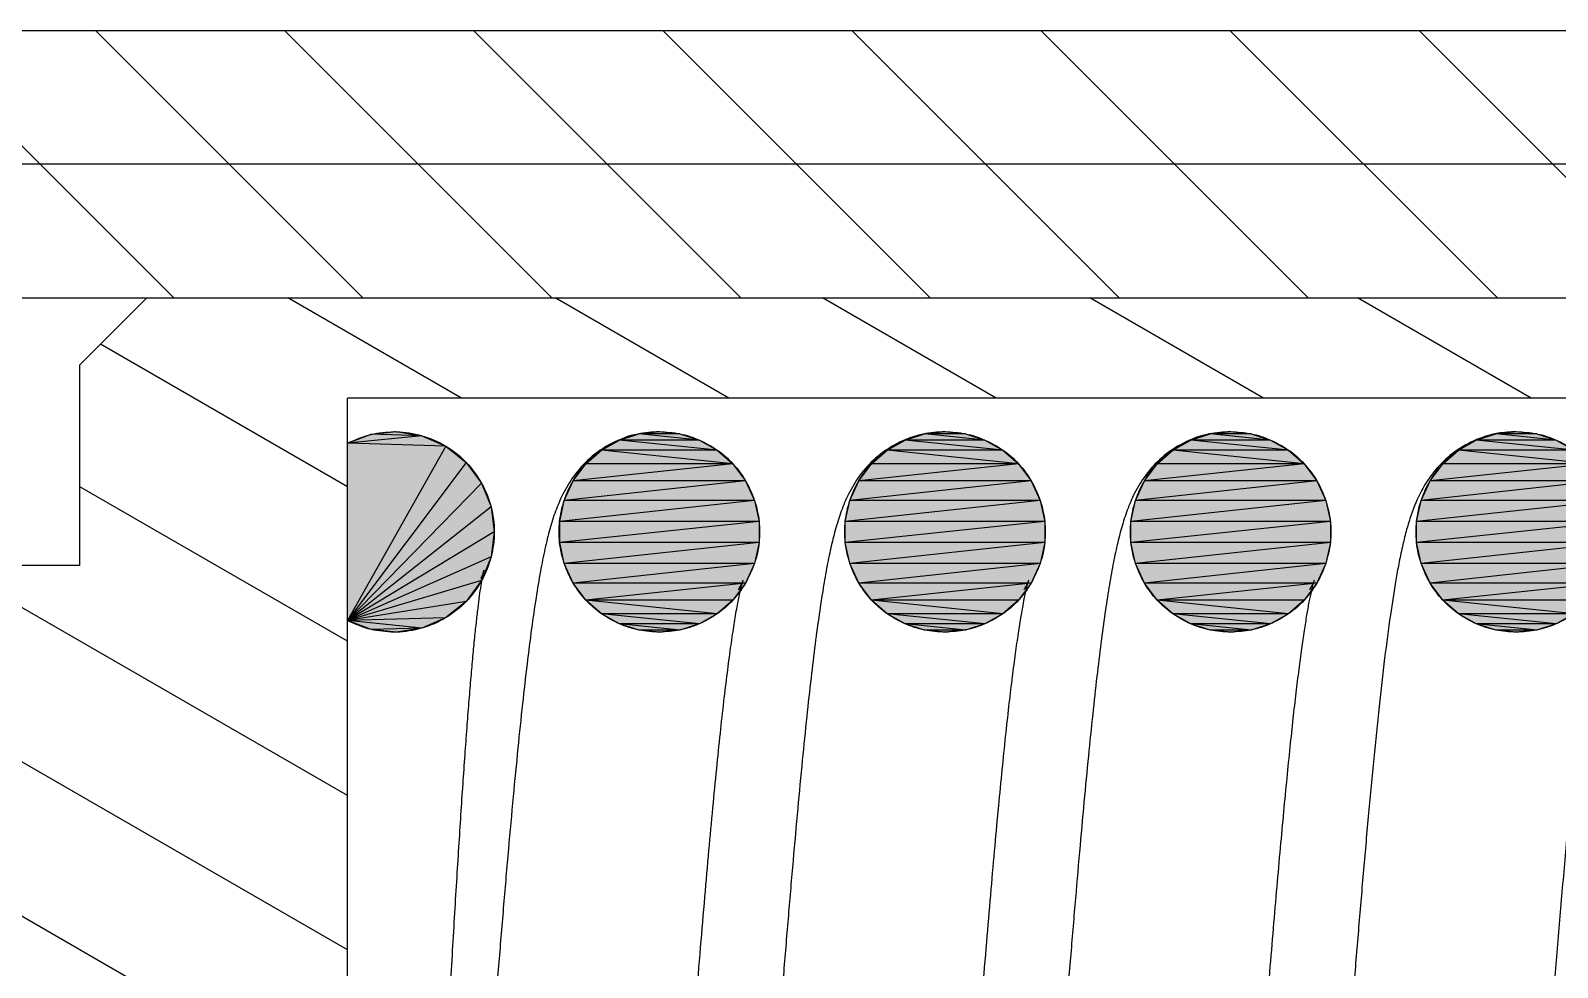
# Model space of a CAD drawing. Extents: x 0 to 210, y 0 to 297.
# Drawn here: x 121.76 to 144.6, y 172.03 to 186.05 of the extents above; entities that cross this region are included whole.
import ezdxf

# ---------------------------------------------------------------- set-up
doc = ezdxf.new("R2010")
doc.units = 0
doc.header["$LTSCALE"] = 19.36
doc.header["$MEASUREMENT"] = 0
doc.layers.get('0').update_dxf_attribs({"linetype": 'CONTINUOUS'})

msp = doc.modelspace()

# ---------------------------------------------------------------- linework, layer by layer
at = {"color": 7, "linetype": 'Continuous'}
for p, q in [((114.497, 186.05), (190.497, 186.05)), ((112.497, 182.05), (176.497, 182.05)), ((123.497, 182.05), (122.497, 181.05)), ((122.497, 178.05), (122.497, 181.05)), ((126.497, 159.55), (126.497, 180.55)), ((166.497, 180.55), (126.497, 180.55)), ((131.16, 180.05), (131.164, 180.05)), ((135.433, 180.05), (135.437, 180.05)), ((139.706, 180.05), (139.71, 180.05)), ((143.98, 180.05), (143.982, 180.05)), ((122.497, 178.05), (94.497, 178.05)), ((131.167, 177.05), (131.164, 177.05)), ((135.439, 177.05), (135.437, 177.05)), ((139.712, 177.05), (139.71, 177.05)), ((143.984, 177.05), (143.982, 177.05))]:
    msp.add_line(p, q, dxfattribs=at)
at = {"color": 2, "linetype": 'Continuous'}
for p, q in [((123.9, 182.05), (119.9, 186.05)), ((126.728, 182.05), (122.728, 186.05)), ((129.557, 182.05), (125.557, 186.05)), ((132.385, 182.05), (128.385, 186.05)), ((135.214, 182.05), (131.214, 186.05)), ((138.042, 182.05), (134.042, 186.05)), ((140.871, 182.05), (136.871, 186.05)), ((143.699, 182.05), (139.699, 186.05)), ((146.527, 182.05), (142.527, 186.05)), ((192.497, 184.05), (112.497, 184.05)), ((128.203, 180.55), (125.605, 182.05)), ((132.203, 180.55), (129.605, 182.05)), ((136.203, 180.55), (133.605, 182.05)), ((140.203, 180.55), (137.605, 182.05)), ((144.203, 180.55), (141.605, 182.05)), ((126.497, 179.226), (122.804, 181.357)), ((126.497, 179.876), (126.854, 180.01)), ((127.612, 179.989), (126.497, 179.876)), ((130.566, 179.924), (130.859, 180.018)), ((134.839, 179.924), (135.132, 180.018)), ((139.112, 179.924), (139.404, 180.018)), ((143.384, 179.924), (143.677, 180.018)), ((127.968, 179.834), (126.497, 177.224)), ((127.968, 179.834), (128.276, 179.59)), ((130.065, 179.57), (130.298, 179.773)), ((130.298, 179.773), (130.566, 179.924)), ((132.031, 179.774), (130.298, 179.773)), ((131.762, 179.924), (130.566, 179.924)), ((134.337, 179.57), (134.57, 179.773)), ((134.57, 179.773), (134.839, 179.924)), ((136.303, 179.774), (134.57, 179.773)), ((136.035, 179.924), (134.839, 179.924)), ((138.61, 179.57), (138.843, 179.773)), ((138.843, 179.773), (139.112, 179.924)), ((140.576, 179.774), (138.843, 179.773)), ((140.307, 179.924), (139.112, 179.924)), ((142.883, 179.57), (143.116, 179.773)), ((143.116, 179.773), (143.384, 179.924)), ((144.849, 179.774), (143.116, 179.773)), ((144.58, 179.924), (143.384, 179.924)), ((128.276, 179.59), (126.497, 177.224)), ((128.276, 179.59), (128.505, 179.277)), ((132.264, 179.57), (130.065, 179.57)), ((136.536, 179.57), (134.337, 179.57)), ((140.809, 179.57), (138.61, 179.57)), ((145.082, 179.57), (142.883, 179.57)), ((129.742, 179.021), (129.876, 179.316)), ((132.453, 179.316), (129.742, 179.021)), ((134.014, 179.021), (134.149, 179.316)), ((136.725, 179.316), (134.014, 179.021)), ((138.287, 179.021), (138.421, 179.316)), ((140.998, 179.316), (138.287, 179.021)), ((142.56, 179.021), (142.694, 179.316)), ((145.271, 179.316), (142.56, 179.021)), ((126.497, 176.916), (122.497, 179.226)), ((128.505, 179.277), (126.497, 177.224)), ((128.505, 179.277), (128.646, 178.923)), ((128.646, 178.923), (126.497, 177.224)), ((128.646, 178.923), (128.694, 178.55)), ((129.673, 178.707), (129.742, 179.021)), ((132.587, 179.021), (129.673, 178.707)), ((133.945, 178.707), (134.014, 179.021)), ((136.859, 179.021), (133.945, 178.707)), ((138.218, 178.707), (138.287, 179.021)), ((141.132, 179.021), (138.218, 178.707)), ((142.491, 178.707), (142.56, 179.021)), ((145.405, 179.021), (142.491, 178.707)), ((129.673, 178.393), (129.673, 178.707)), ((132.655, 178.707), (129.673, 178.393)), ((133.945, 178.393), (133.945, 178.707)), ((136.928, 178.707), (133.945, 178.393)), ((138.218, 178.393), (138.218, 178.707)), ((141.201, 178.707), (138.218, 178.393)), ((142.491, 178.393), (142.491, 178.707)), ((145.474, 178.707), (142.491, 178.393)), ((128.694, 178.55), (126.497, 177.224)), ((128.694, 178.55), (128.646, 178.177)), ((129.742, 178.079), (129.673, 178.393)), ((132.655, 178.393), (129.742, 178.079)), ((134.014, 178.079), (133.945, 178.393)), ((136.928, 178.393), (134.014, 178.079)), ((138.287, 178.079), (138.218, 178.393)), ((141.201, 178.393), (138.287, 178.079)), ((142.56, 178.079), (142.491, 178.393)), ((145.474, 178.393), (142.56, 178.079)), ((128.646, 178.177), (126.497, 177.224)), ((128.646, 178.177), (128.505, 177.823)), ((126.497, 169.988), (112.533, 178.05)), ((126.497, 172.297), (116.533, 178.05)), ((126.497, 174.607), (120.533, 178.05)), ((129.876, 177.784), (129.742, 178.079)), ((132.586, 178.079), (129.876, 177.784)), ((134.148, 177.784), (134.014, 178.079)), ((136.859, 178.079), (134.148, 177.784)), ((138.421, 177.784), (138.287, 178.079)), ((141.132, 178.079), (138.421, 177.784)), ((142.694, 177.784), (142.56, 178.079)), ((145.405, 178.079), (142.694, 177.784)), ((128.505, 177.823), (126.497, 177.224)), ((128.505, 177.823), (128.275, 177.51)), ((130.065, 177.53), (129.876, 177.784)), ((132.452, 177.784), (130.065, 177.53)), ((132.452, 177.784), (132.264, 177.53)), ((134.337, 177.53), (134.148, 177.784)), ((136.725, 177.784), (134.337, 177.53)), ((136.725, 177.784), (136.536, 177.53)), ((138.61, 177.53), (138.421, 177.784)), ((140.998, 177.784), (138.61, 177.53)), ((140.998, 177.784), (140.809, 177.53)), ((142.883, 177.53), (142.694, 177.784)), ((145.271, 177.784), (142.883, 177.53)), ((128.275, 177.51), (126.497, 177.224)), ((128.275, 177.51), (127.967, 177.266)), ((130.298, 177.327), (130.065, 177.53)), ((132.264, 177.53), (130.065, 177.53)), ((134.57, 177.327), (134.337, 177.53)), ((136.536, 177.53), (134.337, 177.53)), ((140.809, 177.53), (138.61, 177.53)), ((138.843, 177.327), (138.61, 177.53)), ((145.082, 177.53), (142.883, 177.53)), ((143.116, 177.327), (142.883, 177.53)), ((127.967, 177.266), (126.497, 177.224)), ((130.566, 177.176), (130.298, 177.327)), ((132.031, 177.327), (130.298, 177.327)), ((134.839, 177.176), (134.57, 177.327)), ((136.303, 177.327), (134.57, 177.327)), ((140.576, 177.327), (138.843, 177.327)), ((139.112, 177.176), (138.843, 177.327)), ((144.849, 177.327), (143.116, 177.327)), ((143.384, 177.176), (143.116, 177.327)), ((126.853, 177.091), (126.497, 177.224)), ((127.611, 177.111), (126.853, 177.091)), ((130.859, 177.082), (130.566, 177.176)), ((131.762, 177.176), (130.566, 177.176)), ((131.469, 177.082), (130.859, 177.082)), ((136.035, 177.176), (134.839, 177.176)), ((135.132, 177.082), (134.839, 177.176)), ((135.742, 177.082), (135.132, 177.082)), ((140.308, 177.176), (139.112, 177.176)), ((139.404, 177.082), (139.112, 177.176)), ((140.015, 177.082), (139.404, 177.082)), ((144.58, 177.176), (143.384, 177.176)), ((143.677, 177.082), (143.384, 177.176)), ((144.288, 177.082), (143.677, 177.082))]:
    msp.add_line(p, q, dxfattribs=at)
for points in [[(127.612, 179.989), (127.968, 179.834), (126.497, 179.876)], [(127.232, 180.05), (127.612, 179.989), (126.854, 180.01), (127.232, 180.05)], [(130.859, 180.018), (131.164, 180.05), (131.469, 180.018), (130.859, 180.018)], [(131.469, 180.018), (131.762, 179.924), (130.859, 180.018)], [(135.132, 180.018), (135.437, 180.05), (135.742, 180.018), (135.132, 180.018)], [(135.742, 180.018), (136.035, 179.924), (135.132, 180.018)], [(139.404, 180.018), (139.71, 180.05), (140.015, 180.018), (139.404, 180.018)], [(140.015, 180.018), (140.307, 179.924), (139.404, 180.018)], [(143.677, 180.018), (143.982, 180.05), (144.288, 180.018), (143.677, 180.018)], [(144.288, 180.018), (144.58, 179.924), (143.677, 180.018)], [(132.031, 179.774), (132.264, 179.57), (130.298, 179.773)], [(131.762, 179.924), (132.031, 179.774), (130.566, 179.924)], [(136.303, 179.774), (136.536, 179.57), (134.57, 179.773)], [(136.035, 179.924), (136.303, 179.774), (134.839, 179.924)], [(140.576, 179.774), (140.809, 179.57), (138.843, 179.773)], [(140.307, 179.924), (140.576, 179.774), (139.112, 179.924)], [(144.849, 179.774), (145.082, 179.57), (143.116, 179.773)], [(144.58, 179.924), (144.849, 179.774), (143.384, 179.924)], [(132.264, 179.57), (132.453, 179.316), (129.876, 179.316)], [(132.264, 179.57), (129.876, 179.316), (130.065, 179.57)], [(136.536, 179.57), (136.725, 179.316), (134.149, 179.316)], [(136.536, 179.57), (134.149, 179.316), (134.337, 179.57)], [(140.809, 179.57), (140.998, 179.316), (138.421, 179.316)], [(140.809, 179.57), (138.421, 179.316), (138.61, 179.57)], [(145.082, 179.57), (142.694, 179.316), (142.883, 179.57)], [(145.082, 179.57), (145.271, 179.316), (142.694, 179.316)], [(132.453, 179.316), (132.587, 179.021), (129.742, 179.021)], [(136.725, 179.316), (136.859, 179.021), (134.014, 179.021)], [(140.998, 179.316), (141.132, 179.021), (138.287, 179.021)], [(145.271, 179.316), (145.405, 179.021), (142.56, 179.021)], [(132.587, 179.021), (132.655, 178.707), (129.673, 178.707)], [(136.859, 179.021), (136.928, 178.707), (133.945, 178.707)], [(141.132, 179.021), (141.201, 178.707), (138.218, 178.707)], [(145.405, 179.021), (145.474, 178.707), (142.491, 178.707)], [(132.655, 178.707), (132.655, 178.393), (129.673, 178.393)], [(136.928, 178.707), (136.928, 178.393), (133.945, 178.393)], [(141.201, 178.707), (141.201, 178.393), (138.218, 178.393)], [(145.474, 178.707), (145.474, 178.393), (142.491, 178.393)], [(132.655, 178.393), (132.586, 178.079), (129.742, 178.079)], [(136.928, 178.393), (136.859, 178.079), (134.014, 178.079)], [(141.201, 178.393), (141.132, 178.079), (138.287, 178.079)], [(145.474, 178.393), (145.405, 178.079), (142.56, 178.079)], [(132.586, 178.079), (132.452, 177.784), (129.876, 177.784)], [(136.859, 178.079), (136.725, 177.784), (134.148, 177.784)], [(141.132, 178.079), (140.998, 177.784), (138.421, 177.784)], [(145.405, 178.079), (145.271, 177.784), (142.694, 177.784)], [(132.264, 177.53), (132.031, 177.327), (130.065, 177.53)], [(136.536, 177.53), (136.303, 177.327), (134.337, 177.53)], [(140.809, 177.53), (140.576, 177.327), (138.61, 177.53)], [(145.082, 177.53), (144.849, 177.327), (142.883, 177.53)], [(127.967, 177.266), (127.611, 177.111), (126.497, 177.224)], [(132.031, 177.327), (131.762, 177.176), (130.298, 177.327)], [(136.303, 177.327), (136.035, 177.176), (134.57, 177.327)], [(140.576, 177.327), (140.308, 177.176), (138.843, 177.327)], [(144.849, 177.327), (144.58, 177.176), (143.116, 177.327)], [(127.611, 177.111), (127.231, 177.051), (126.853, 177.091)], [(131.762, 177.176), (131.469, 177.082), (130.566, 177.176)], [(131.469, 177.082), (131.164, 177.05), (130.859, 177.082)], [(136.035, 177.176), (135.742, 177.082), (134.839, 177.176)], [(135.742, 177.082), (135.437, 177.05), (135.132, 177.082)], [(140.308, 177.176), (140.015, 177.082), (139.112, 177.176)], [(140.015, 177.082), (139.71, 177.05), (139.404, 177.082)], [(144.58, 177.176), (144.288, 177.082), (143.384, 177.176)], [(144.288, 177.082), (143.982, 177.05), (143.677, 177.082)]]:
    msp.add_lwpolyline(points, dxfattribs=at)
at = {"color": 7, "linetype": 'Continuous'}
for points, knots in [([(126.497, 179.876), (126.614, 179.928), (126.837, 180.028), (127.079, 180.043), (127.195, 180.05)], [0, 0, 0, 0, 0.3806955, 0.7242511, 0.7242511, 0.7242511, 0.7242511]), ([(127.195, 180.05), (127.207, 180.05), (127.348, 180.049), (127.618, 180.004), (127.978, 179.848), (128.288, 179.603), (128.518, 179.286), (128.661, 178.928), (128.711, 178.55), (128.661, 178.171), (128.518, 177.813), (128.287, 177.496), (127.977, 177.252), (127.617, 177.096), (127.347, 177.051), (127.206, 177.05), (127.194, 177.05)], [0, 0, 0, 0, 0.03688, 0.421901, 0.810942, 1.203422, 1.591143, 1.972387, 2.348246, 2.724373, 3.105873, 3.494107, 3.886489, 4.275269, 4.659702, 4.69686, 4.69686, 4.69686, 4.69686]), ([(131.16, 180.05), (131.053, 180.043), (130.807, 180.026), (130.448, 179.891), (130.123, 179.671), (129.884, 179.403), (129.721, 179.13), (129.607, 178.861), (129.521, 178.586), (129.448, 178.286), (129.38, 177.943), (129.314, 177.544), (129.248, 177.083), (129.181, 176.554), (129.113, 175.958), (129.045, 175.296), (128.975, 174.571), (128.904, 173.792), (128.833, 172.966), (128.762, 172.107), (128.69, 171.231), (128.62, 170.355), (128.552, 169.497), (128.485, 168.673), (128.421, 167.892), (128.36, 167.161), (128.3, 166.478), (128.243, 165.846), (128.188, 165.264), (128.134, 164.733), (128.082, 164.254), (128.033, 163.828), (127.985, 163.453), (127.941, 163.132), (127.897, 162.857), (127.862, 162.645), (127.82, 162.454), (127.811, 162.384), (127.768, 162.254), (127.793, 162.313), (127.814, 162.356), (127.839, 162.399), (127.848, 162.413)], [0, 0, 0, 0, 0.32271, 0.736499, 1.132416, 1.489842, 1.803151, 2.083817, 2.363763, 2.666074, 3.010786, 3.412339, 3.877762, 4.410046, 5.010574, 5.677803, 6.407586, 7.193411, 8.026552, 8.89402, 9.778922, 10.663344, 11.529435, 12.360386, 13.144505, 13.879143, 14.563815, 15.198825, 15.783989, 16.317883, 16.799593, 17.228814, 17.605738, 17.931058, 18.205592, 18.429814, 18.603532, 18.72464, 18.787472, 18.795536, 18.893587, 18.944196, 18.944196, 18.944196, 18.944196]), ([(131.164, 177.05), (131.062, 177.056), (130.857, 177.069), (130.562, 177.168), (130.291, 177.318), (130.054, 177.524), (129.865, 177.781), (129.731, 178.075), (129.661, 178.389), (129.661, 178.711), (129.731, 179.026), (129.865, 179.32), (130.054, 179.576), (130.291, 179.782), (130.562, 179.932), (130.855, 180.03), (131.059, 180.044), (131.16, 180.05)], [0, 0, 0, 0, 0.306955, 0.614244, 0.922063, 1.231264, 1.548298, 1.871862, 2.193146, 2.507807, 2.829212, 3.152753, 3.469619, 3.7787, 4.086568, 4.393881, 4.697055, 4.697055, 4.697055, 4.697055]), ([(131.164, 180.05), (131.267, 180.044), (131.472, 180.031), (131.766, 179.932), (132.037, 179.782), (132.274, 179.576), (132.463, 179.319), (132.597, 179.026), (132.667, 178.711), (132.666, 178.39), (132.6, 178.073), (132.502, 177.881), (132.452, 177.784)], [0, 0, 0, 0, 0.306955, 0.614244, 0.922063, 1.231264, 1.548298, 1.871862, 2.193146, 2.507807, 2.829212, 3.152753, 3.152753, 3.152753, 3.152753]), ([(135.433, 180.05), (135.324, 180.043), (135.078, 180.026), (134.72, 179.89), (134.397, 179.672), (134.157, 179.405), (133.994, 179.131), (133.882, 178.866), (133.8, 178.606), (133.732, 178.335), (133.67, 178.034), (133.611, 177.693), (133.551, 177.303), (133.491, 176.856), (133.429, 176.345), (133.365, 175.764), (133.299, 175.112), (133.231, 174.395), (133.162, 173.622), (133.093, 172.809), (133.023, 171.972), (132.955, 171.13), (132.889, 170.301), (132.825, 169.498), (132.763, 168.73), (132.703, 168.001), (132.645, 167.311), (132.589, 166.664), (132.535, 166.059), (132.483, 165.499), (132.432, 164.984), (132.383, 164.514), (132.336, 164.09), (132.291, 163.709), (132.247, 163.372), (132.205, 163.079), (132.165, 162.826), (132.131, 162.627), (132.091, 162.446), (132.082, 162.379), (132.041, 162.254), (132.066, 162.313), (132.086, 162.356), (132.112, 162.399), (132.121, 162.413)], [0, 0, 0, 0, 0.326157, 0.737173, 1.129362, 1.486571, 1.804045, 2.083606, 2.346706, 2.619886, 2.922837, 3.267101, 3.659338, 4.107665, 4.619906, 5.20323, 5.860535, 6.585191, 7.365888, 8.187897, 9.033901, 9.885043, 10.722071, 11.529177, 12.300462, 13.033078, 13.725296, 14.375842, 14.983039, 15.545693, 16.063198, 16.535414, 16.962676, 17.345683, 17.685154, 17.981659, 18.235422, 18.445739, 18.610833, 18.727254, 18.787985, 18.796932, 18.895565, 18.945202, 18.945202, 18.945202, 18.945202]), ([(135.437, 177.05), (135.334, 177.056), (135.129, 177.069), (134.835, 177.168), (134.564, 177.318), (134.327, 177.524), (134.138, 177.781), (134.004, 178.075), (133.934, 178.389), (133.934, 178.711), (134.004, 179.026), (134.138, 179.32), (134.327, 179.576), (134.564, 179.782), (134.835, 179.932), (135.128, 180.03), (135.332, 180.044), (135.433, 180.05)], [0, 0, 0, 0, 0.306955, 0.614244, 0.922063, 1.231264, 1.548298, 1.871862, 2.193146, 2.507807, 2.829212, 3.152753, 3.469619, 3.7787, 4.086568, 4.393881, 4.697087, 4.697087, 4.697087, 4.697087]), ([(135.437, 180.05), (135.539, 180.044), (135.744, 180.031), (136.039, 179.932), (136.31, 179.782), (136.547, 179.576), (136.736, 179.319), (136.87, 179.026), (136.94, 178.711), (136.939, 178.39), (136.872, 178.073), (136.774, 177.881), (136.725, 177.784)], [0, 0, 0, 0, 0.306955, 0.614244, 0.922063, 1.231264, 1.548298, 1.871862, 2.193146, 2.507807, 2.829212, 3.152753, 3.152753, 3.152753, 3.152753]), ([(139.706, 180.05), (139.599, 180.043), (139.355, 180.027), (139, 179.894), (138.678, 179.679), (138.438, 179.415), (138.273, 179.144), (138.16, 178.88), (138.077, 178.62), (138.008, 178.347), (137.945, 178.045), (137.885, 177.703), (137.826, 177.313), (137.766, 176.869), (137.705, 176.367), (137.643, 175.804), (137.579, 175.179), (137.513, 174.493), (137.446, 173.749), (137.378, 172.955), (137.308, 172.119), (137.238, 171.255), (137.168, 170.381), (137.099, 169.52), (137.032, 168.693), (136.969, 167.914), (136.908, 167.187), (136.849, 166.513), (136.792, 165.888), (136.738, 165.312), (136.685, 164.784), (136.633, 164.305), (136.584, 163.874), (136.536, 163.493), (136.49, 163.16), (136.446, 162.878), (136.408, 162.648), (136.377, 162.505), (136.364, 162.439), (136.363, 162.432)], [0, 0, 0, 0, 0.321529, 0.729302, 1.119091, 1.474175, 1.789617, 2.068086, 2.332036, 2.607462, 2.91275, 3.257624, 3.649954, 4.096098, 4.600575, 5.166415, 5.795233, 6.486365, 7.235346, 8.035355, 8.877595, 9.750892, 10.635738, 11.507657, 12.342764, 13.125063, 13.853441, 14.52971, 15.156335, 15.735004, 16.265422, 16.747363, 17.180841, 17.565859, 17.901687, 18.187384, 18.42186, 18.603323, 18.624197, 18.624197, 18.624197, 18.624197]), ([(139.71, 177.05), (139.607, 177.056), (139.402, 177.069), (139.107, 177.168), (138.837, 177.318), (138.6, 177.524), (138.41, 177.781), (138.277, 178.075), (138.207, 178.389), (138.207, 178.711), (138.277, 179.026), (138.41, 179.32), (138.6, 179.576), (138.837, 179.782), (139.107, 179.932), (139.401, 180.03), (139.605, 180.044), (139.706, 180.05)], [0, 0, 0, 0, 0.306955, 0.614244, 0.922063, 1.231264, 1.548298, 1.871862, 2.193146, 2.507807, 2.829212, 3.152753, 3.469619, 3.7787, 4.086568, 4.393881, 4.697207, 4.697207, 4.697207, 4.697207]), ([(139.71, 180.05), (139.812, 180.044), (140.017, 180.031), (140.312, 179.932), (140.583, 179.782), (140.819, 179.576), (141.009, 179.319), (141.142, 179.025), (141.212, 178.711), (141.212, 178.389), (141.142, 178.075), (141.032, 177.828), (140.94, 177.695), (140.91, 177.651)], [0, 0, 0, 0, 0.306955, 0.614244, 0.922063, 1.231264, 1.548298, 1.871862, 2.193146, 2.507807, 2.829212, 3.152753, 3.312313, 3.312313, 3.312313, 3.312313]), ([(143.98, 180.05), (143.889, 180.045), (143.671, 180.033), (143.341, 179.924), (143.023, 179.736), (142.775, 179.496), (142.602, 179.245), (142.483, 179.005), (142.399, 178.779), (142.332, 178.555), (142.275, 178.32), (142.224, 178.077), (142.195, 177.911), (142.181, 177.831)], [0, 0, 0, 0, 0.27221, 0.653163, 1.02783, 1.373558, 1.677032, 1.939174, 2.174309, 2.401706, 2.639573, 2.900593, 3.14453, 3.14453, 3.14453, 3.14453]), ([(143.982, 177.05), (143.88, 177.056), (143.675, 177.069), (143.38, 177.168), (143.109, 177.318), (142.873, 177.524), (142.683, 177.781), (142.549, 178.075), (142.48, 178.389), (142.48, 178.711), (142.55, 179.026), (142.683, 179.32), (142.873, 179.576), (143.109, 179.782), (143.38, 179.932), (143.674, 180.03), (143.878, 180.044), (143.98, 180.05)], [0, 0, 0, 0, 0.306955, 0.614244, 0.922063, 1.231264, 1.548298, 1.871862, 2.193146, 2.507807, 2.829212, 3.152753, 3.469619, 3.7787, 4.086568, 4.393881, 4.698255, 4.698255, 4.698255, 4.698255]), ([(143.982, 180.05), (144.085, 180.044), (144.29, 180.031), (144.584, 179.932), (144.855, 179.782), (145.092, 179.576), (145.282, 179.319), (145.415, 179.025), (145.485, 178.711), (145.485, 178.389), (145.415, 178.074), (145.281, 177.781), (145.148, 177.599), (145.069, 177.516), (145.062, 177.509)], [0, 0, 0, 0, 0.306955, 0.614244, 0.922063, 1.231264, 1.548298, 1.871862, 2.193146, 2.507807, 2.829212, 3.152753, 3.469619, 3.49807, 3.49807, 3.49807, 3.49807]), ([(127.1, 160.961), (127.124, 161.016), (127.177, 161.137), (127.236, 161.327), (127.286, 161.53), (127.326, 161.742), (127.363, 161.973), (127.399, 162.232), (127.434, 162.527), (127.469, 162.862), (127.505, 163.243), (127.543, 163.671), (127.58, 164.146), (127.619, 164.665), (127.658, 165.224), (127.697, 165.818), (127.736, 166.44), (127.775, 167.084), (127.813, 167.742), (127.852, 168.407), (127.89, 169.074), (127.927, 169.734), (127.963, 170.382), (127.999, 171.013), (128.033, 171.623), (128.067, 172.21), (128.1, 172.774), (128.133, 173.312), (128.165, 173.825), (128.196, 174.311), (128.226, 174.771), (128.257, 175.204), (128.286, 175.608), (128.315, 175.983), (128.344, 176.328), (128.371, 176.642), (128.398, 176.926), (128.425, 177.178), (128.45, 177.397), (128.474, 177.585), (128.494, 177.733), (128.517, 177.861), (128.525, 177.915), (128.544, 177.993), (128.523, 177.922), (128.51, 177.892), (128.493, 177.857), (128.49, 177.85)], [0, 0, 0, 0, 0.18216, 0.39456, 0.596647, 0.808785, 1.0403, 1.299522, 1.594054, 1.92969, 2.311359, 2.741225, 3.218418, 3.740369, 4.302933, 4.900529, 5.526357, 6.173236, 6.834513, 7.503393, 8.173007, 8.836604, 9.487713, 10.120584, 10.732154, 11.320823, 11.885382, 12.424936, 12.938837, 13.426624, 13.887927, 14.321923, 14.727525, 15.103837, 15.450137, 15.765856, 16.050533, 16.303757, 16.525075, 16.713822, 16.868747, 16.987914, 17.06797, 17.102485, 17.125402, 17.219106, 17.239785, 17.239785, 17.239785, 17.239785]), ([(129.032, 160.05), (129.138, 160.057), (129.384, 160.074), (129.744, 160.209), (130.068, 160.428), (130.303, 160.69), (130.46, 160.95), (130.567, 161.194), (130.645, 161.427), (130.709, 161.666), (130.766, 161.924), (130.821, 162.211), (130.874, 162.535), (130.927, 162.898), (130.981, 163.305), (131.035, 163.756), (131.09, 164.25), (131.145, 164.786), (131.201, 165.364), (131.259, 165.984), (131.317, 166.65), (131.378, 167.364), (131.441, 168.128), (131.507, 168.941), (131.575, 169.792), (131.645, 170.658), (131.713, 171.509), (131.78, 172.318), (131.843, 173.072), (131.904, 173.768), (131.963, 174.407), (132.02, 174.991), (132.074, 175.522), (132.127, 176), (132.178, 176.426), (132.227, 176.797), (132.275, 177.12), (132.314, 177.373), (132.365, 177.605), (132.37, 177.686), (132.427, 177.846), (132.397, 177.793), (132.379, 177.746), (132.354, 177.702), (132.345, 177.686)], [0, 0, 0, 0, 0.317989, 0.737555, 1.133619, 1.482422, 1.783437, 2.041469, 2.279307, 2.520781, 2.781967, 3.072454, 3.398754, 3.76545, 4.175176, 4.628996, 5.126585, 5.666346, 6.246365, 6.868429, 7.535686, 8.25116, 9.017361, 9.835772, 10.69922, 11.579098, 12.44239, 13.25849, 14.015056, 14.712883, 15.353959, 15.940579, 16.473876, 16.954415, 17.382773, 17.759283, 18.082897, 18.350809, 18.560068, 18.70681, 18.784355, 18.787642, 18.882579, 18.93838, 18.93838, 18.93838, 18.93838]), ([(133.305, 160.05), (133.409, 160.057), (133.654, 160.073), (134.013, 160.207), (134.338, 160.427), (134.574, 160.689), (134.732, 160.948), (134.838, 161.189), (134.914, 161.417), (134.977, 161.648), (135.033, 161.895), (135.085, 162.168), (135.137, 162.475), (135.189, 162.819), (135.241, 163.205), (135.294, 163.635), (135.347, 164.111), (135.403, 164.635), (135.459, 165.206), (135.517, 165.822), (135.575, 166.48), (135.635, 167.176), (135.696, 167.903), (135.757, 168.656), (135.819, 169.427), (135.881, 170.207), (135.944, 170.986), (136.006, 171.752), (136.067, 172.49), (136.126, 173.188), (136.183, 173.838), (136.238, 174.435), (136.291, 174.98), (136.342, 175.476), (136.391, 175.923), (136.438, 176.324), (136.484, 176.678), (136.527, 176.985), (136.569, 177.25), (136.603, 177.456), (136.645, 177.645), (136.653, 177.713), (136.697, 177.845), (136.672, 177.791), (136.652, 177.746), (136.627, 177.703), (136.617, 177.687)], [0, 0, 0, 0, 0.314187, 0.733529, 1.131108, 1.481029, 1.781633, 2.037354, 2.270315, 2.503515, 2.753099, 3.029507, 3.339247, 3.686164, 4.074338, 4.506837, 4.985707, 5.512171, 6.086378, 6.706398, 7.368797, 8.068979, 8.801262, 9.558992, 10.33469, 11.120231, 11.906454, 12.679787, 13.425317, 14.129457, 14.781786, 15.380721, 15.927961, 16.425505, 16.875383, 17.278754, 17.635762, 17.94657, 18.211266, 18.429722, 18.60086, 18.721859, 18.78636, 18.791674, 18.886523, 18.942087, 18.942087, 18.942087, 18.942087]), ([(137.577, 160.05), (137.683, 160.057), (137.926, 160.073), (138.282, 160.206), (138.603, 160.42), (138.838, 160.677), (138.997, 160.934), (139.106, 161.178), (139.186, 161.413), (139.251, 161.653), (139.309, 161.912), (139.364, 162.202), (139.418, 162.528), (139.473, 162.897), (139.527, 163.313), (139.583, 163.777), (139.64, 164.292), (139.698, 164.856), (139.757, 165.468), (139.816, 166.122), (139.877, 166.813), (139.938, 167.534), (139.999, 168.277), (140.06, 169.031), (140.12, 169.786), (140.18, 170.532), (140.238, 171.256), (140.295, 171.952), (140.35, 172.611), (140.403, 173.231), (140.454, 173.812), (140.504, 174.353), (140.552, 174.856), (140.599, 175.32), (140.644, 175.745), (140.688, 176.132), (140.731, 176.48), (140.772, 176.791), (140.811, 177.062), (140.849, 177.298), (140.881, 177.485), (140.92, 177.657), (140.928, 177.72), (140.969, 177.844), (140.945, 177.791), (140.925, 177.747), (140.899, 177.703), (140.89, 177.686)], [0, 0, 0, 0, 0.315809, 0.729924, 1.120306, 1.465365, 1.765557, 2.024656, 2.264332, 2.508081, 2.77082, 3.062578, 3.391414, 3.763035, 4.181384, 4.648933, 5.166835, 5.734993, 6.350712, 7.009532, 7.705612, 8.431899, 9.180261, 9.940732, 10.70222, 11.453587, 12.184093, 12.883818, 13.545718, 14.168232, 14.751158, 15.294755, 15.799561, 16.265792, 16.693444, 17.082665, 17.433685, 17.746717, 18.021819, 18.258685, 18.456499, 18.6135, 18.726076, 18.786926, 18.792245, 18.886504, 18.943161, 18.943161, 18.943161, 18.943161]), ([(142.181, 177.832), (142.153, 177.658), (142.09, 177.268), (142.009, 176.637), (141.927, 175.921), (141.848, 175.149), (141.771, 174.335), (141.696, 173.493), (141.624, 172.639), (141.553, 171.785), (141.486, 170.943), (141.42, 170.125), (141.357, 169.337), (141.296, 168.585), (141.238, 167.87), (141.181, 167.195), (141.126, 166.562), (141.073, 165.97), (141.021, 165.422), (140.971, 164.918), (140.923, 164.457), (140.876, 164.04), (140.831, 163.666), (140.787, 163.334), (140.746, 163.047), (140.706, 162.799), (140.672, 162.604), (140.634, 162.432), (140.622, 162.363), (140.586, 162.252), (140.614, 162.323), (140.635, 162.361), (140.66, 162.402), (140.666, 162.413)], [0, 0, 0, 0, 0.527975, 1.183893, 1.908603, 2.689821, 3.512963, 4.362706, 5.224487, 6.085329, 6.932954, 7.756544, 8.548335, 9.304281, 10.02181, 10.699378, 11.335765, 11.929642, 12.4802, 12.987111, 13.450376, 13.870171, 14.246865, 14.580848, 14.872367, 15.121334, 15.326788, 15.486346, 15.596084, 15.648747, 15.666743, 15.771877, 15.808849, 15.808849, 15.808849, 15.808849]), ([(132.364, 177.651), (132.332, 177.61), (132.235, 177.488), (132.037, 177.318), (131.766, 177.168), (131.473, 177.07), (131.268, 177.057), (131.167, 177.05)], [0, 0, 0, 0, 0.157761, 0.466842, 0.77471, 1.082023, 1.386658, 1.386658, 1.386658, 1.386658]), ([(136.637, 177.651), (136.604, 177.61), (136.508, 177.488), (136.309, 177.318), (136.039, 177.168), (135.745, 177.07), (135.541, 177.057), (135.439, 177.05)], [0, 0, 0, 0, 0.157761, 0.466842, 0.77471, 1.082023, 1.386675, 1.386675, 1.386675, 1.386675]), ([(140.91, 177.651), (140.877, 177.61), (140.78, 177.488), (140.582, 177.318), (140.312, 177.168), (140.018, 177.07), (139.814, 177.057), (139.712, 177.05)], [0, 0, 0, 0, 0.157761, 0.466842, 0.77471, 1.082023, 1.386713, 1.386713, 1.386713, 1.386713]), ([(145.062, 177.509), (144.993, 177.445), (144.849, 177.311), (144.584, 177.168), (144.291, 177.069), (144.086, 177.056), (143.984, 177.05)], [0, 0, 0, 0, 0.280776, 0.588644, 0.895957, 1.201407, 1.201407, 1.201407, 1.201407]), ([(141.85, 160.05), (141.953, 160.057), (142.196, 160.073), (142.552, 160.204), (142.875, 160.42), (143.112, 160.678), (143.271, 160.935), (143.378, 161.175), (143.455, 161.402), (143.518, 161.629), (143.573, 161.872), (143.626, 162.14), (143.677, 162.439), (143.728, 162.774), (143.779, 163.149), (143.831, 163.567), (143.884, 164.03), (143.938, 164.542), (143.995, 165.103), (144.052, 165.716), (144.112, 166.38), (144.174, 167.097), (144.238, 167.864), (144.304, 168.679), (144.373, 169.539), (144.445, 170.438), (144.52, 171.369), (144.598, 172.322), (144.68, 173.284), (144.765, 174.238), (144.854, 175.162), (144.947, 176.025), (145.038, 176.774), (145.112, 177.229), (145.144, 177.424)], [0, 0, 0, 0, 0.310258, 0.725543, 1.120018, 1.468043, 1.767928, 2.023128, 2.254669, 2.485141, 2.730602, 3.001408, 3.30394, 3.641757, 4.018694, 4.438487, 4.904067, 5.417807, 5.981523, 6.596665, 7.26401, 7.983423, 8.753687, 9.572742, 10.437238, 11.341842, 12.279112, 13.239713, 14.210832, 15.175516, 16.112868, 16.994519, 17.780992, 18.375811, 18.375811, 18.375811, 18.375811]), ([(127.194, 177.05), (127.079, 177.057), (126.836, 177.072), (126.614, 177.172), (126.497, 177.224)], [0, 0, 0, 0, 0.3430169, 0.7236354, 0.7236354, 0.7236354, 0.7236354])]:
    msp.add_open_spline(points, degree=3, knots=knots, dxfattribs=at)
for points in [[(132.452, 177.784), (132.423, 177.74), (132.394, 177.696), (132.364, 177.651)], [(136.725, 177.784), (136.696, 177.74), (136.666, 177.696), (136.637, 177.651)]]:
    msp.add_open_spline(points, degree=3, dxfattribs=at)
at = {"color": 2, "linetype": 'Continuous'}
for points in [[(126.497, 179.876), (126.854, 180.01), (127.612, 179.989)], [(127.612, 179.989), (127.968, 179.834), (126.497, 179.876)], [(127.232, 180.05), (127.612, 179.989), (126.854, 180.01)], [(130.566, 179.924), (130.859, 180.018), (131.762, 179.924)], [(130.859, 180.018), (131.164, 180.05), (131.469, 180.018)], [(131.469, 180.018), (131.762, 179.924), (130.859, 180.018)], [(134.839, 179.924), (135.132, 180.018), (136.035, 179.924)], [(135.132, 180.018), (135.437, 180.05), (135.742, 180.018)], [(135.742, 180.018), (136.035, 179.924), (135.132, 180.018)], [(139.112, 179.924), (139.404, 180.018), (140.307, 179.924)], [(139.404, 180.018), (139.71, 180.05), (140.015, 180.018)], [(140.015, 180.018), (140.307, 179.924), (139.404, 180.018)], [(143.384, 179.924), (143.677, 180.018), (144.58, 179.924)], [(143.677, 180.018), (143.982, 180.05), (144.288, 180.018)], [(144.288, 180.018), (144.58, 179.924), (143.677, 180.018)], [(126.497, 177.224), (126.497, 179.876), (127.968, 179.834)], [(128.276, 179.59), (126.497, 177.224), (127.968, 179.834)], [(130.065, 179.57), (130.298, 179.773), (132.264, 179.57)], [(130.298, 179.773), (130.566, 179.924), (132.031, 179.774)], [(132.031, 179.774), (132.264, 179.57), (130.298, 179.773)], [(131.762, 179.924), (132.031, 179.774), (130.566, 179.924)], [(134.337, 179.57), (134.57, 179.773), (136.536, 179.57)], [(134.57, 179.773), (134.839, 179.924), (136.303, 179.774)], [(136.303, 179.774), (136.536, 179.57), (134.57, 179.773)], [(136.035, 179.924), (136.303, 179.774), (134.839, 179.924)], [(138.61, 179.57), (138.843, 179.773), (140.809, 179.57)], [(138.843, 179.773), (139.112, 179.924), (140.576, 179.774)], [(140.576, 179.774), (140.809, 179.57), (138.843, 179.773)], [(140.307, 179.924), (140.576, 179.774), (139.112, 179.924)], [(142.883, 179.57), (143.116, 179.773), (145.082, 179.57)], [(143.116, 179.773), (143.384, 179.924), (144.849, 179.774)], [(144.849, 179.774), (145.082, 179.57), (143.116, 179.773)], [(144.58, 179.924), (144.849, 179.774), (143.384, 179.924)], [(128.505, 179.277), (126.497, 177.224), (128.276, 179.59)], [(130.065, 179.57), (132.264, 179.57), (129.876, 179.316)], [(132.264, 179.57), (132.453, 179.316), (129.876, 179.316)], [(134.337, 179.57), (136.536, 179.57), (134.149, 179.316)], [(136.536, 179.57), (136.725, 179.316), (134.149, 179.316)], [(138.61, 179.57), (140.809, 179.57), (138.421, 179.316)], [(140.809, 179.57), (140.998, 179.316), (138.421, 179.316)], [(142.883, 179.57), (145.082, 179.57), (142.694, 179.316)], [(145.082, 179.57), (145.271, 179.316), (142.694, 179.316)], [(129.742, 179.021), (129.876, 179.316), (132.453, 179.316)], [(132.453, 179.316), (132.587, 179.021), (129.742, 179.021)], [(134.014, 179.021), (134.149, 179.316), (136.725, 179.316)], [(136.725, 179.316), (136.859, 179.021), (134.014, 179.021)], [(138.287, 179.021), (138.421, 179.316), (140.998, 179.316)], [(140.998, 179.316), (141.132, 179.021), (138.287, 179.021)], [(142.56, 179.021), (142.694, 179.316), (145.271, 179.316)], [(145.271, 179.316), (145.405, 179.021), (142.56, 179.021)], [(128.646, 178.923), (126.497, 177.224), (128.505, 179.277)], [(128.694, 178.55), (126.497, 177.224), (128.646, 178.923)], [(129.673, 178.707), (129.742, 179.021), (132.587, 179.021)], [(132.587, 179.021), (132.655, 178.707), (129.673, 178.707)], [(133.945, 178.707), (134.014, 179.021), (136.859, 179.021)], [(136.859, 179.021), (136.928, 178.707), (133.945, 178.707)], [(138.218, 178.707), (138.287, 179.021), (141.132, 179.021)], [(141.132, 179.021), (141.201, 178.707), (138.218, 178.707)], [(142.491, 178.707), (142.56, 179.021), (145.405, 179.021)], [(145.405, 179.021), (145.474, 178.707), (142.491, 178.707)], [(129.673, 178.393), (129.673, 178.707), (132.655, 178.707)], [(132.655, 178.707), (132.655, 178.393), (129.673, 178.393)], [(133.945, 178.393), (133.945, 178.707), (136.928, 178.707)], [(136.928, 178.707), (136.928, 178.393), (133.945, 178.393)], [(138.218, 178.393), (138.218, 178.707), (141.201, 178.707)], [(141.201, 178.707), (141.201, 178.393), (138.218, 178.393)], [(142.491, 178.393), (142.491, 178.707), (145.474, 178.707)], [(145.474, 178.707), (145.474, 178.393), (142.491, 178.393)], [(128.646, 178.177), (126.497, 177.224), (128.694, 178.55)], [(129.742, 178.079), (129.673, 178.393), (132.655, 178.393)], [(132.655, 178.393), (132.586, 178.079), (129.742, 178.079)], [(134.014, 178.079), (133.945, 178.393), (136.928, 178.393)], [(136.928, 178.393), (136.859, 178.079), (134.014, 178.079)], [(138.287, 178.079), (138.218, 178.393), (141.201, 178.393)], [(141.201, 178.393), (141.132, 178.079), (138.287, 178.079)], [(142.56, 178.079), (142.491, 178.393), (145.474, 178.393)], [(145.474, 178.393), (145.405, 178.079), (142.56, 178.079)], [(128.505, 177.823), (126.497, 177.224), (128.646, 178.177)], [(129.876, 177.784), (129.742, 178.079), (132.586, 178.079)], [(132.586, 178.079), (132.452, 177.784), (129.876, 177.784)], [(134.148, 177.784), (134.014, 178.079), (136.859, 178.079)], [(136.859, 178.079), (136.725, 177.784), (134.148, 177.784)], [(138.421, 177.784), (138.287, 178.079), (141.132, 178.079)], [(141.132, 178.079), (140.998, 177.784), (138.421, 177.784)], [(142.694, 177.784), (142.56, 178.079), (145.405, 178.079)], [(145.405, 178.079), (145.271, 177.784), (142.694, 177.784)], [(128.275, 177.51), (126.497, 177.224), (128.505, 177.823)], [(130.065, 177.53), (129.876, 177.784), (132.452, 177.784)], [(132.264, 177.53), (130.065, 177.53), (132.452, 177.784)], [(134.337, 177.53), (134.148, 177.784), (136.725, 177.784)], [(136.536, 177.53), (134.337, 177.53), (136.725, 177.784)], [(138.61, 177.53), (138.421, 177.784), (140.998, 177.784)], [(140.809, 177.53), (138.61, 177.53), (140.998, 177.784)], [(142.883, 177.53), (142.694, 177.784), (145.271, 177.784)], [(145.082, 177.53), (142.883, 177.53), (145.271, 177.784)], [(127.967, 177.266), (126.497, 177.224), (128.275, 177.51)], [(132.264, 177.53), (132.031, 177.327), (130.065, 177.53)], [(130.298, 177.327), (130.065, 177.53), (132.031, 177.327)], [(136.536, 177.53), (136.303, 177.327), (134.337, 177.53)], [(134.57, 177.327), (134.337, 177.53), (136.303, 177.327)], [(140.809, 177.53), (140.576, 177.327), (138.61, 177.53)], [(138.843, 177.327), (138.61, 177.53), (140.576, 177.327)], [(145.082, 177.53), (144.849, 177.327), (142.883, 177.53)], [(143.116, 177.327), (142.883, 177.53), (144.849, 177.327)], [(127.967, 177.266), (127.611, 177.111), (126.497, 177.224)], [(132.031, 177.327), (131.762, 177.176), (130.298, 177.327)], [(130.566, 177.176), (130.298, 177.327), (131.762, 177.176)], [(136.303, 177.327), (136.035, 177.176), (134.57, 177.327)], [(134.839, 177.176), (134.57, 177.327), (136.035, 177.176)], [(140.576, 177.327), (140.308, 177.176), (138.843, 177.327)], [(139.112, 177.176), (138.843, 177.327), (140.308, 177.176)], [(144.849, 177.327), (144.58, 177.176), (143.116, 177.327)], [(143.384, 177.176), (143.116, 177.327), (144.58, 177.176)], [(126.853, 177.091), (126.497, 177.224), (127.611, 177.111)], [(127.611, 177.111), (127.231, 177.051), (126.853, 177.091)], [(131.762, 177.176), (131.469, 177.082), (130.566, 177.176)], [(130.859, 177.082), (130.566, 177.176), (131.469, 177.082)], [(131.469, 177.082), (131.164, 177.05), (130.859, 177.082)], [(136.035, 177.176), (135.742, 177.082), (134.839, 177.176)], [(135.132, 177.082), (134.839, 177.176), (135.742, 177.082)], [(135.742, 177.082), (135.437, 177.05), (135.132, 177.082)], [(140.308, 177.176), (140.015, 177.082), (139.112, 177.176)], [(139.404, 177.082), (139.112, 177.176), (140.015, 177.082)], [(140.015, 177.082), (139.71, 177.05), (139.404, 177.082)], [(144.58, 177.176), (144.288, 177.082), (143.384, 177.176)], [(143.677, 177.082), (143.384, 177.176), (144.288, 177.082)], [(144.288, 177.082), (143.982, 177.05), (143.677, 177.082)]]:
    msp.add_solid(points, dxfattribs=at)

doc.saveas('drawing.dxf')
